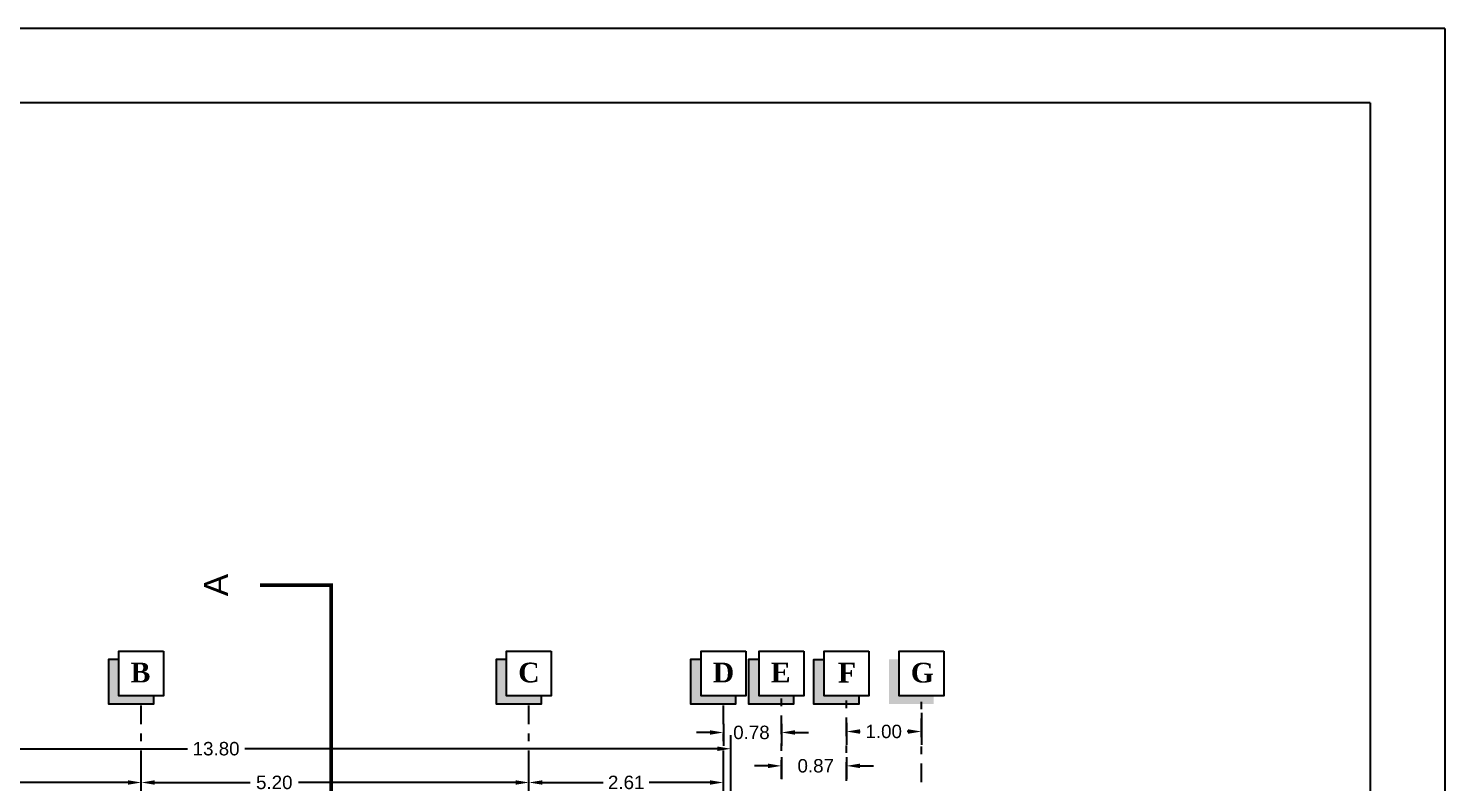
# Model space of a CAD drawing. Header units: metres. Extents: x 118 to 385, y 94 to 136.
# Drawn here: x 159.86 to 178.85, y 125.58 to 135.69 of the extents above; entities that cross this region are included whole.
import ezdxf
from ezdxf.enums import TextEntityAlignment as Align

# ---------------------------------------------------------------- set-up
doc = ezdxf.new("R2010")
doc.units = ezdxf.units.M
doc.header["$MEASUREMENT"] = 0
doc.linetypes.add('ACAD_ISO10W100', pattern=[18, 12, -3, 0, -3])
doc.linetypes.add('DASHDOT', pattern=[1, 0.5, -0.25, 0, -0.25])
doc.layers.add('13', color=13, linetype='Continuous', lineweight=9)
doc.layers.add('AX bandi', color=253, linetype='Continuous')
doc.layers.add('Dimention', color=8, linetype='Continuous')
doc.styles.add('77', font='swiss.ttf')
doc.styles.add('my number', font='timesbd.ttf')
doc.styles.get("Standard").update_dxf_attribs({"font": 'arial.ttf'})
doc.dimstyles.get("Standard").update_dxf_attribs({"dimtxt": 0.18, "dimasz": 0.18, "dimexe": 0.18, "dimexo": 0.0625, "dimgap": 0.09, "dimtad": 0, "dimtih": 1, "dimtoh": 1, "dimdec": 4, "dimzin": 0, "dimdsep": 46, "dimtxsty": 'Standard', "dimcen": 0.09, "dimadec": 0, "dimazin": 0, "dimtfac": 1, "dimtdec": 4, "dimtofl": 0, "dimtmove": 0, "dimatfit": 3, "dimfxl": 1, "dimtolj": 1, "dimtzin": 0, "dimarcsym": 0})

# ---------------------------------------------------------------- blocks, each defined once
blk = doc.blocks.new('*D46')
at = {"layer": 'Defpoints', "color": 0, "transparency": 16777216}
for p in [(169.282, 126.037), (155.479, 124.975), (169.282, 124.975)]:
    blk.add_point(p, dxfattribs=at)
at = {"layer": 'Dimention', "color": 0, "lineweight": -2, "transparency": 16777216}
for p, q in [((155.479, 125.037), (155.479, 126.217)), ((169.282, 125.037), (169.282, 126.217)), ((155.659, 126.037), (161.996, 126.037)), ((169.102, 126.037), (162.766, 126.037))]:
    blk.add_line(p, q, dxfattribs=at)
at = {"layer": 'Dimention', "color": 0, "transparency": 16777216}
for points in [[(155.659, 126.067), (155.659, 126.007), (155.479, 126.037)], [(169.102, 126.067), (169.102, 126.007), (169.282, 126.037)]]:
    blk.add_solid(points, dxfattribs=at)
at = {"layer": 'Dimention', "color": 0, "transparency": 16777216, "insert": (162.381, 126.037), "char_height": 0.18, "attachment_point": 5}
blk.add_mtext('\\A1;13.80', dxfattribs=at)
blk = doc.blocks.new('*D47')
at = {"layer": 'Defpoints', "color": 0, "transparency": 16777216}
for p in [(161.378, 125.585), (161.378, 125.058), (155.579, 124.775)]:
    blk.add_point(p, dxfattribs=at)
at = {"layer": 'Dimention', "color": 0, "lineweight": -2, "transparency": 16777216}
for p, q in [((155.579, 124.837), (155.579, 125.765)), ((161.378, 125.12), (161.378, 125.765)), ((155.759, 125.585), (157.451, 125.585)), ((161.198, 125.585), (158.098, 125.585))]:
    blk.add_line(p, q, dxfattribs=at)
at = {"layer": 'Dimention', "color": 0, "transparency": 16777216}
for points in [[(155.759, 125.615), (155.759, 125.555), (155.579, 125.585)], [(161.198, 125.615), (161.198, 125.555), (161.378, 125.585)]]:
    blk.add_solid(points, dxfattribs=at)
at = {"layer": 'Dimention', "color": 0, "transparency": 16777216, "insert": (157.774, 125.585), "char_height": 0.18, "attachment_point": 5}
blk.add_mtext('\\A1;5.80', dxfattribs=at)
blk = doc.blocks.new('*D48')
at = {"layer": 'Defpoints', "color": 0, "transparency": 16777216}
for p in [(166.575, 125.585), (166.575, 125.058), (161.378, 124.81)]:
    blk.add_point(p, dxfattribs=at)
at = {"layer": 'Dimention', "color": 0, "lineweight": -2, "transparency": 16777216}
for p, q in [((161.378, 124.872), (161.378, 125.765)), ((166.575, 125.12), (166.575, 125.765)), ((161.558, 125.585), (162.838, 125.585)), ((166.395, 125.585), (163.484, 125.585))]:
    blk.add_line(p, q, dxfattribs=at)
at = {"layer": 'Dimention', "color": 0, "transparency": 16777216}
for points in [[(161.558, 125.615), (161.558, 125.555), (161.378, 125.585)], [(166.395, 125.615), (166.395, 125.555), (166.575, 125.585)]]:
    blk.add_solid(points, dxfattribs=at)
at = {"layer": 'Dimention', "color": 0, "transparency": 16777216, "insert": (163.161, 125.585), "char_height": 0.18, "attachment_point": 5}
blk.add_mtext('\\A1;5.20', dxfattribs=at)
blk = doc.blocks.new('*D49')
at = {"layer": 'Defpoints', "color": 0, "transparency": 16777216}
for p in [(169.182, 125.585), (169.182, 124.975), (166.575, 124.81)]:
    blk.add_point(p, dxfattribs=at)
at = {"layer": 'Dimention', "color": 0, "lineweight": -2, "transparency": 16777216}
for p, q in [((166.575, 124.872), (166.575, 125.765)), ((169.182, 125.037), (169.182, 125.765)), ((166.755, 125.585), (167.571, 125.585)), ((169.002, 125.585), (168.187, 125.585))]:
    blk.add_line(p, q, dxfattribs=at)
at = {"layer": 'Dimention', "color": 0, "transparency": 16777216}
for points in [[(166.755, 125.615), (166.755, 125.555), (166.575, 125.585)], [(169.002, 125.615), (169.002, 125.555), (169.182, 125.585)]]:
    blk.add_solid(points, dxfattribs=at)
at = {"layer": 'Dimention', "color": 0, "transparency": 16777216, "insert": (167.879, 125.585), "char_height": 0.18, "attachment_point": 5}
blk.add_mtext('\\A1;2.61', dxfattribs=at)
blk = doc.blocks.new('*D101')
at = {"layer": 'Defpoints', "color": 0, "transparency": 16777216}
for p in [(171.838, 126.582), (170.833, 126.448), (171.838, 126.268)]:
    blk.add_point(p, dxfattribs=at)
at = {"layer": 'Dimention', "color": 0, "lineweight": -2, "transparency": 16777216}
for p, q in [((171.838, 126.52), (171.838, 126.088)), ((170.833, 126.385), (170.833, 126.088)), ((171.013, 126.268), (171.016, 126.268)), ((171.658, 126.268), (171.646, 126.268))]:
    blk.add_line(p, q, dxfattribs=at)
at = {"layer": 'Dimention', "color": 0, "transparency": 16777216}
for points in [[(171.013, 126.298), (171.013, 126.238), (170.833, 126.268)], [(171.658, 126.298), (171.658, 126.238), (171.838, 126.268)]]:
    blk.add_solid(points, dxfattribs=at)
at = {"layer": 'Dimention', "color": 0, "transparency": 16777216, "insert": (171.331, 126.268), "char_height": 0.18, "attachment_point": 5}
blk.add_mtext('\\A1;1.00', dxfattribs=at)
blk = doc.blocks.new('*D102')
at = {"layer": 'Defpoints', "color": 0, "transparency": 16777216}
for p in [(169.961, 125.988), (170.833, 125.988), (170.833, 125.808)]:
    blk.add_point(p, dxfattribs=at)
at = {"layer": 'Dimention', "color": 0, "lineweight": -2, "transparency": 16777216}
for p, q in [((169.961, 125.925), (169.961, 125.628)), ((170.833, 125.925), (170.833, 125.628)), ((169.781, 125.808), (169.601, 125.808)), ((171.013, 125.808), (171.193, 125.808))]:
    blk.add_line(p, q, dxfattribs=at)
at = {"layer": 'Dimention', "color": 0, "transparency": 16777216}
for points in [[(169.781, 125.838), (169.781, 125.778), (169.961, 125.808)], [(171.013, 125.838), (171.013, 125.778), (170.833, 125.808)]]:
    blk.add_solid(points, dxfattribs=at)
at = {"layer": 'Dimention', "color": 0, "transparency": 16777216, "insert": (170.42, 125.808), "char_height": 0.18, "attachment_point": 5}
blk.add_mtext('\\A1;0.87', dxfattribs=at)
blk = doc.blocks.new('*D103')
at = {"layer": 'Defpoints', "color": 0, "transparency": 16777216}
for p in [(169.182, 126.435), (169.961, 126.435), (169.961, 126.255)]:
    blk.add_point(p, dxfattribs=at)
at = {"layer": 'Dimention', "color": 0, "lineweight": -2, "transparency": 16777216}
for p, q in [((169.182, 126.373), (169.182, 126.075)), ((169.961, 126.373), (169.961, 126.075)), ((169.002, 126.255), (168.822, 126.255)), ((170.141, 126.255), (170.321, 126.255))]:
    blk.add_line(p, q, dxfattribs=at)
at = {"layer": 'Dimention', "color": 0, "transparency": 16777216}
for points in [[(169.002, 126.285), (169.002, 126.225), (169.182, 126.255)], [(170.141, 126.285), (170.141, 126.225), (169.961, 126.255)]]:
    blk.add_solid(points, dxfattribs=at)
at = {"layer": 'Dimention', "color": 0, "transparency": 16777216, "insert": (169.558, 126.255), "char_height": 0.18, "attachment_point": 5}
blk.add_mtext('\\A1;0.78', dxfattribs=at)

msp = doc.modelspace()

# ---------------------------------------------------------------- hatches: boundary and pattern name
at = {"layer": 'AX bandi'}
for points in [[(161.54078, 126.63655), (161.54078, 126.74609), (161.07818, 126.74609), (161.07818, 127.23619), (160.94114, 127.23619), (160.94114, 126.63655)], [(166.73826, 126.63655), (166.73826, 126.74609), (166.27566, 126.74609), (166.27566, 127.23619), (166.13861, 127.23619), (166.13861, 126.63655)], [(169.34477, 126.63655), (169.34477, 126.74609), (168.88218, 126.74609), (168.88218, 127.23619), (168.74513, 127.23619), (168.74513, 126.63655)], [(170.12336, 126.63655), (170.12336, 126.74609), (169.66076, 126.74609), (169.66076, 127.23619), (169.52371, 127.23619), (169.52371, 126.63655)], [(170.99617, 126.63497), (170.99617, 126.7445), (170.53357, 126.7445), (170.53357, 127.23461), (170.39653, 127.23461), (170.39653, 126.63497)], [(172.0009, 126.63497), (172.0009, 126.7445), (171.5383, 126.7445), (171.5383, 127.23461), (171.40126, 127.23461), (171.40126, 126.63497)]]:
    msp.add_hatch(color=256, dxfattribs=at).paths.add_polyline_path(points)

# ---------------------------------------------------------------- linework, layer by layer
for p, q in [((178.85153, 135.68933), (149.15153, 135.68933)), ((178.85153, 135.68933), (178.85153, 93.68933)), ((177.85153, 134.68933), (150.15153, 134.68933)), ((177.85153, 134.68933), (177.85153, 94.68933))]:
    msp.add_line(p, q)
at = {"layer": '13', "linetype": 'ACAD_ISO10W100', "ltscale": 0.1, "const_width": 0.05}
msp.add_lwpolyline([(162.97178, 128.22772), (163.92422, 128.22772), (163.92422, 109.62158), (162.71811, 109.5926)], dxfattribs=at)
at = {"layer": 'AX bandi', "linetype": 'DASHDOT', "ltscale": 0.5}
for p, q in [((161.37801, 125.76487), (161.37801, 126.74609)), ((166.57548, 125.76487), (166.57548, 126.74609)), ((169.182, 125.76487), (169.182, 126.74609)), ((169.96058, 125.63453), (169.96058, 126.74609)), ((170.8334, 125.60765), (170.8334, 126.7445)), ((171.83812, 125.59075), (171.83812, 126.7445))]:
    msp.add_line(p, q, dxfattribs=at)
at = {"layer": 'AX bandi', "linetype": 'Continuous'}
for points in [[(161.54078, 126.74609), (161.54078, 126.63655), (160.94114, 126.63655), (160.94114, 127.23619), (161.07818, 127.23619)], [(166.73826, 126.74609), (166.73826, 126.63655), (166.13861, 126.63655), (166.13861, 127.23619), (166.27566, 127.23619)], [(169.34477, 126.74609), (169.34477, 126.63655), (168.74513, 126.63655), (168.74513, 127.23619), (168.88218, 127.23619)], [(170.12336, 126.74609), (170.12336, 126.63655), (169.52371, 126.63655), (169.52371, 127.23619), (169.66076, 127.23619)], [(170.99617, 126.7445), (170.99617, 126.63497), (170.39653, 126.63497), (170.39653, 127.23461), (170.53357, 127.23461)]]:
    msp.add_lwpolyline(points, dxfattribs=at)
for points in [[(161.67783, 127.34573), (161.67783, 126.74609), (161.07818, 126.74609), (161.07818, 127.34573)], [(166.8753, 127.34573), (166.8753, 126.74609), (166.27566, 126.74609), (166.27566, 127.34573)], [(169.48182, 127.34573), (169.48182, 126.74609), (168.88218, 126.74609), (168.88218, 127.34573)], [(170.2604, 127.34573), (170.2604, 126.74609), (169.66076, 126.74609), (169.66076, 127.34573)], [(171.13322, 127.34415), (171.13322, 126.7445), (170.53357, 126.7445), (170.53357, 127.34415)], [(172.13794, 127.34415), (172.13794, 126.7445), (171.5383, 126.7445), (171.5383, 127.34415)]]:
    msp.add_lwpolyline(points, close=True, dxfattribs=at)

# ---------------------------------------------------------------- texts
at = {"layer": '13', "style": '77'}
msp.add_text('A', height=0.32389, rotation=90, dxfattribs=at).set_placement((162.38045, 128.23041), align=Align.MIDDLE_CENTER)
at = {"layer": 'AX bandi', "style": 'my number'}
for s, p in [('B', (161.23388, 126.92619)), ('C', (166.43135, 126.92619)), ('D', (169.03787, 126.92619)), ('E', (169.81645, 126.92619)), ('F', (170.71738, 126.92461)), ('G', (171.69399, 126.92461))]:
    msp.add_text(s, height=0.26439, dxfattribs=at).set_placement(p)

# ---------------------------------------------------------------- dimensions: what is measured, and where the dimension line sits
at = {"layer": 'Dimention'}
for base, p1, p2, picture, middle in [((171.83812, 126.26798), (170.8334, 126.44798), (171.83812, 126.58231), '*D101', (171.33122, 126.26798)), ((169.96058, 126.25548), (169.182, 126.43548), (169.96058, 126.43548), '*D103', (169.55755, 126.25548)), ((169.28199, 126.03734), (155.47945, 124.97493), (169.28199, 124.97491), '*D46', (162.38072, 126.03734)), ((170.8334, 125.80791), (169.96058, 125.98791), (170.8334, 125.98791), '*D102', (170.42034, 125.80791)), ((161.37801, 125.58487), (155.57944, 124.77495), (161.37801, 125.05775), '*D47', (157.77442, 125.58487)), ((166.57548, 125.58487), (161.37801, 124.80991), (166.57548, 125.05775), '*D48', (163.16098, 125.58487))]:
    dim = msp.add_linear_dim(base=base, p1=p1, p2=p2, dimstyle='Standard', override={"dimdec": 2}, dxfattribs=at)
    dim.commit()
    dim.dimension.update_dxf_attribs({"geometry": picture, "text_midpoint": middle, "dimtype": 160})
dim = msp.add_linear_dim(base=(169.182, 125.58487), p1=(166.57548, 124.80991), p2=(169.182, 124.97491), dimstyle='Standard', override={"dimdec": 2}, dxfattribs=at)
dim.commit()
dim.dimension.update_dxf_attribs({"geometry": '*D49', "text_midpoint": (167.87874, 125.58487)})

doc.saveas('drawing.dxf')
